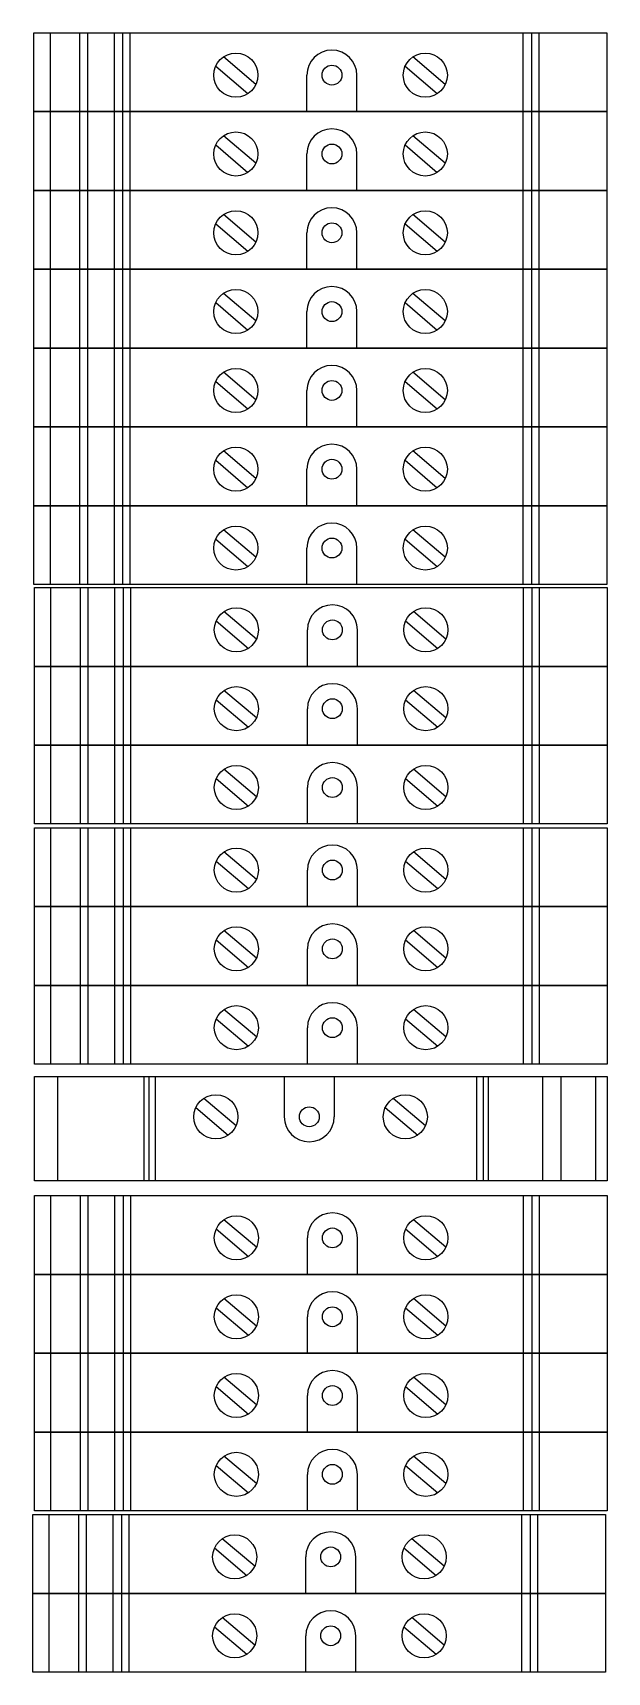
# Model space of a CAD drawing. Header units: inches. Extents: x -38 to 199, y -310 to 64.
# Drawn here: x 71.752 to 73.487, y -66.47 to -61.519 of the extents above; entities that cross this region are included whole.
import ezdxf

# ---------------------------------------------------------------- set-up
doc = ezdxf.new("R2010")
doc.units = ezdxf.units.IN
doc.header["$MEASUREMENT"] = 0
doc.layers.add('DETAIL$', color=5, linetype='Continuous')
doc.styles.add('TXT', font='txt')

# ---------------------------------------------------------------- blocks, each defined once
blk = doc.blocks.new('11511607')
at = {"color": 8}
blk.add_lwpolyline([(-0.865, -0.238), (-0.865, 0), (0.865, 0), (0.865, -0.238)], close=True, dxfattribs=at)
for points in [[(-0.6383, 0), (-0.6383, -0.238)], [(0.5962, 0), (0.5962, -0.238)]]:
    blk.add_lwpolyline(points, dxfattribs=at)
for centre in [(-0.3169, -0.1101), (0.2551, -0.1101)]:
    blk.add_circle(centre, 0.0666, dxfattribs=at)
at = {"layer": 'DETAIL$', "color": 8}
for points in [[(-0.6604, 0), (-0.6604, -0.238)], [(-0.6124, 0), (-0.6124, -0.238)], [(-0.1104, 0), (-0.1104, -0.1101)], [(0.0407, 0), (0.0407, -0.1101)], [(0.5741, 0), (0.5741, -0.238)], [(0.6221, 0), (0.6221, -0.238)], [(0.7023, 0), (0.7023, -0.238)], [(0.7262, 0), (0.7262, -0.238)], [(0.8151, 0), (0.8151, -0.238)], [(-0.3773, -0.0821), (-0.2796, -0.1652)], [(-0.2562, -0.1372), (-0.3532, -0.0542)], [(0.1947, -0.0821), (0.2925, -0.1652)], [(0.3159, -0.1372), (0.2189, -0.0542)]]:
    blk.add_lwpolyline(points, dxfattribs=at)
blk.add_circle((-0.0349, -0.1101), 0.03, dxfattribs=at)
blk.add_arc((-0.0349, -0.1101), 0.0755, 180, 0, dxfattribs=at)
at = {"color": 6, "style": 'TXT', "flags": 3}
for tag, p in [('MANUF', (-0.865, -0.5272)), ('PART#', (-0.865, -0.7691)), ('DESC', (-0.865, -1.0093))]:
    blk.add_attdef(tag, p, '', height=0.125, dxfattribs=at)
blk = doc.blocks.new('11511811')
at = {"color": 8}
blk.add_lwpolyline([(-0.865, -0.315), (-0.865, 0), (0.865, 0), (0.865, -0.315)], close=True, dxfattribs=at)
for points in [[(-0.5199, 0), (-0.5199, -0.315)], [(0.4901, 0), (0.4901, -0.315)]]:
    blk.add_lwpolyline(points, dxfattribs=at)
for centre in [(-0.3169, -0.1219), (0.2551, -0.1219)]:
    blk.add_circle(centre, 0.0666, dxfattribs=at)
at = {"layer": 'DETAIL$', "color": 8}
for points in [[(-0.7956, 0), (-0.7956, -0.315)], [(-0.5349, 0), (-0.5349, -0.315)], [(-0.4999, 0), (-0.4999, -0.315)], [(-0.1104, 0), (-0.1104, -0.1219)], [(0.0407, 0), (0.0407, -0.1219)], [(0.4701, 0), (0.4701, -0.315)], [(0.5051, 0), (0.5051, -0.315)], [(0.6694, 0), (0.6694, -0.315)], [(0.7244, 0), (0.7244, -0.315)], [(0.8294, 0), (0.8294, -0.315)], [(-0.3773, -0.0939), (-0.2796, -0.177)], [(-0.2562, -0.1491), (-0.3532, -0.0661)], [(0.1947, -0.0939), (0.2925, -0.177)], [(0.3159, -0.1491), (0.2189, -0.0661)]]:
    blk.add_lwpolyline(points, dxfattribs=at)
blk.add_circle((-0.0349, -0.1219), 0.03, dxfattribs=at)
blk.add_arc((-0.0349, -0.1219), 0.0755, 180, 0, dxfattribs=at)
at = {"color": 6, "style": 'TXT', "flags": 3}
for tag, p in [('MANUF', (-0.865, -0.6042)), ('PART#', (-0.865, -0.8461)), ('DESC', (-0.865, -1.0863))]:
    blk.add_attdef(tag, p, '', height=0.125, dxfattribs=at)

msp = doc.modelspace()

# ---------------------------------------------------------------- block references
at = {"rotation": 180}
for p in [(72.62074, -61.75738), (72.62074, -61.99538), (72.62074, -62.23338), (72.62074, -62.47138), (72.62074, -62.70938), (72.62074, -62.94738), (72.62074, -63.18538), (72.62209, -63.43244), (72.62209, -63.67044), (72.62209, -63.90844), (72.62209, -64.15771), (72.62209, -64.39571), (72.62209, -64.63371), (72.62209, -65.26848), (72.62209, -65.50648), (72.62209, -65.74448), (72.62209, -65.98248), (72.61707, -66.23176), (72.61707, -66.46976)]:
    msp.add_blockref('11511607', p, dxfattribs=at)
msp.add_blockref('11511811', (72.62209, -64.67081))

doc.saveas('drawing.dxf')
